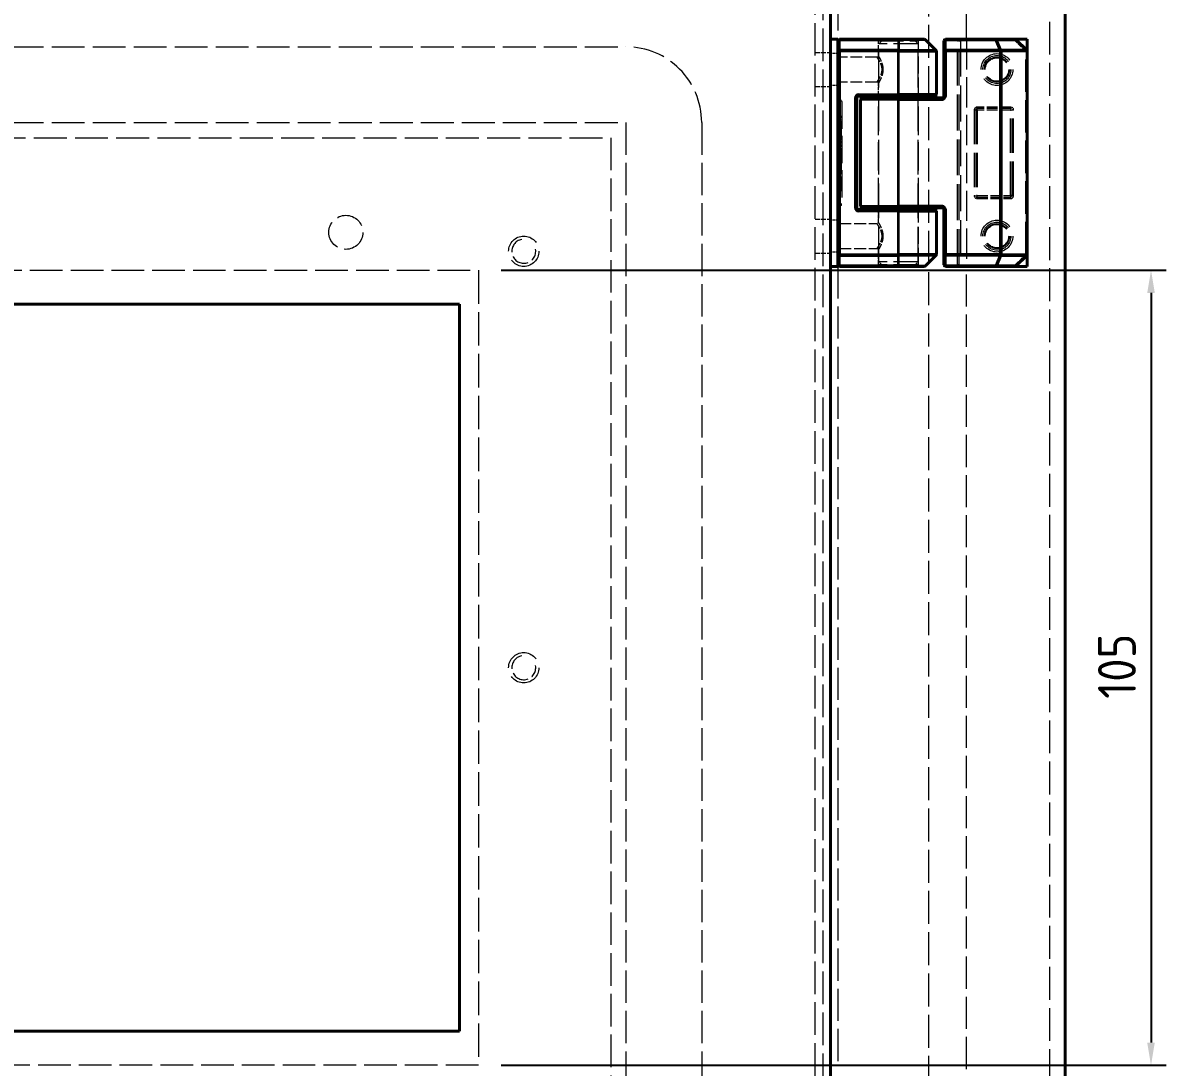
# Model space of a CAD drawing. Header units: millimetres. Extents: x 0 to 2523, y 0 to 1782.
# Drawn here: x 506.8 to 733.3, y 1407.5 to 1614.4 of the extents above; entities that cross this region are included whole.
import ezdxf

# ---------------------------------------------------------------- set-up
doc = ezdxf.new("R2010")
doc.units = ezdxf.units.MM
doc.header["$LTSCALE"] = 3
doc.linetypes.add('DASHED', pattern=[0.2067, 0.1654, -0.0413])
for name, color, linetype, lineweight in [('가려진 것(ISO)', 2, 'DASHED', 18), ('가려진 좁은 것(ISO)', 2, 'DASHED', 18), ('가시적인 것(ISO)', 3, 'Continuous', 40), ('가시적인 좁은 것(ISO)', 3, 'Continuous', 35), ('치수(ISO)', 2, 'Continuous', 25)]:
    doc.layers.add(name, color=color, linetype=linetype, lineweight=lineweight)
doc.styles.add('치수 텍스트_PSTEK_POSCO', font='isocp.shx')
doc.dimstyles.new('치수_PSTEK_POSCO', dxfattribs={"dimscale": 3, "dimtxt": 2.5, "dimasz": 1.5, "dimexe": 1, "dimexo": 1.5, "dimgap": 1, "dimtad": 1, "dimrnd": 1e-08, "dimdsep": 46, "dimtxsty": '치수 텍스트_PSTEK_POSCO', "dimcen": 0.09, "dimdle": 10, "dimclrd": 7, "dimclre": 7, "dimclrt": 2, "dimadec": 1, "dimazin": 2, "dimtfac": 1, "dimtmove": 0, "dimatfit": 3, "dimfxl": 0, "dimtolj": 1, "dimlwd": -1, "dimlwe": -1, "dimarcsym": 0})

# ---------------------------------------------------------------- blocks, each defined once
blk = doc.blocks.new('*D37')
at = {"layer": 'Defpoints', "color": 0, "transparency": 16777216}
for p in [(597.05, 1565.36), (597.05, 1407.86), (730.33, 1407.86)]:
    blk.add_point(p, dxfattribs=at)
at = {"layer": '치수(ISO)', "color": 7, "transparency": 16777216}
for p, q in [((601.55, 1565.36), (733.33, 1565.36)), ((730.33, 1560.86), (730.33, 1412.36)), ((601.55, 1407.86), (733.33, 1407.86))]:
    blk.add_line(p, q, dxfattribs=at)
for points in [[(729.58, 1560.86), (731.08, 1560.86), (730.33, 1565.36)], [(729.58, 1412.36), (731.08, 1412.36), (730.33, 1407.86)]]:
    blk.add_solid(points, dxfattribs=at)
at = {"layer": '치수(ISO)', "color": 2, "transparency": 16777216, "insert": (723.58, 1480.45), "char_height": 7.5, "attachment_point": 4, "rotation": 90, "style": '치수 텍스트_PSTEK_POSCO'}
blk.add_mtext('\\A1;105', dxfattribs=at)
blk = doc.blocks.new('*D38')
at = {"layer": 'Defpoints', "color": 0, "transparency": 16777216}
for p in [(282.05, 1407.86), (597.05, 1407.86), (282.05, 1272.14)]:
    blk.add_point(p, dxfattribs=at)
at = {"layer": '치수(ISO)', "color": 7, "transparency": 16777216}
for p, q in [((282.05, 1403.36), (282.05, 1269.14)), ((597.05, 1403.36), (597.05, 1269.14)), ((592.55, 1272.14), (286.55, 1272.14))]:
    blk.add_line(p, q, dxfattribs=at)
for points in [[(286.55, 1272.89), (286.55, 1271.39), (282.05, 1272.14)], [(592.55, 1272.89), (592.55, 1271.39), (597.05, 1272.14)]]:
    blk.add_solid(points, dxfattribs=at)
at = {"layer": '치수(ISO)', "color": 2, "transparency": 16777216, "insert": (433.45, 1278.89), "char_height": 7.5, "attachment_point": 4, "style": '치수 텍스트_PSTEK_POSCO'}
blk.add_mtext('\\A1;210', dxfattribs=at)

msp = doc.modelspace()

# ---------------------------------------------------------------- linework, layer by layer
at = {"layer": '가려진 것(ISO)', "ltscale": 13.177237}
msp.add_line((686.3013, 1305.1054), (686.3013, 1697.3232), dxfattribs=at)
at = {"layer": '가려진 것(ISO)', "ltscale": 12.776539}
msp.add_line((693.8013, 1611.1057), (693.8013, 1698.2558), dxfattribs=at)
at = {"layer": '가려진 것(ISO)', "ltscale": 13.762234}
msp.add_line((668.3013, 1687.9114), (668.3013, 1611.1057), dxfattribs=at)
at = {"layer": '가려진 것(ISO)', "ltscale": 13.098133}
msp.add_line((665.3013, 1686.3427), (665.3013, 1296.4794), dxfattribs=at)
at = {"layer": '가려진 것(ISO)', "ltscale": 13.129851}
msp.add_line((710.3013, 1314.9636), (710.3013, 1681.3455), dxfattribs=at)
at = {"layer": '가려진 것(ISO)', "ltscale": 13.035532}
msp.add_line((663.8013, 1341.1057), (663.8013, 1632.1057), dxfattribs=at)
at = {"layer": '가려진 것(ISO)', "ltscale": 1.856998}
msp.add_line((676.3263, 1607.8807), (676.3263, 1610.8057), dxfattribs=at)
at = {"layer": '가려진 것(ISO)', "ltscale": 0.673328}
for p, q in [((677.1513, 1610.9557), (676.4013, 1610.2057)), ((683.4513, 1610.9557), (684.2013, 1610.2057))]:
    msp.add_line(p, q, dxfattribs=at)
at = {"layer": '가려진 것(ISO)', "ltscale": 6.282838}
msp.add_line((683.4513, 1610.9557), (677.1513, 1610.9557), dxfattribs=at)
at = {"layer": '가려진 것(ISO)', "ltscale": 6.761573}
for p, q in [((684.2763, 1600.1557), (684.2763, 1610.8057)), ((684.2763, 1566.4057), (684.2763, 1577.0557))]:
    msp.add_line(p, q, dxfattribs=at)
at = {"layer": '가려진 것(ISO)', "ltscale": 14.320271}
msp.add_line((692.3013, 1566.4057), (692.3013, 1610.8057), dxfattribs=at)
at = {"layer": '가려진 것(ISO)', "ltscale": 12.094824}
msp.add_line((693.8013, 1611.1057), (693.8013, 1566.1057), dxfattribs=at)
at = {"layer": '가려진 것(ISO)', "ltscale": 13.10639}
for p, q in [((179.3013, 1609.6057), (626.3013, 1609.6057)), ((179.3013, 1594.6057), (626.3013, 1594.6057))]:
    msp.add_line(p, q, dxfattribs=at)
at = {"layer": '가려진 것(ISO)', "ltscale": 1.904597}
for p, q in [((663.8013, 1608.4807), (666.8013, 1608.4807)), ((663.8013, 1601.7307), (666.8013, 1601.7307)), ((663.8013, 1575.4807), (666.8013, 1575.4807)), ((663.8013, 1568.7307), (666.8013, 1568.7307))]:
    msp.add_line(p, q, dxfattribs=at)
at = {"layer": '가려진 것(ISO)', "ltscale": 9.879222}
for p, q in [((684.2013, 1610.2057), (676.4013, 1610.2057)), ((684.2013, 1567.0057), (676.4013, 1567.0057))]:
    msp.add_line(p, q, dxfattribs=at)
at = {"layer": '가려진 것(ISO)', "ltscale": 13.933224}
for p, q in [((676.4013, 1567.0057), (676.4013, 1610.2057)), ((684.2013, 1567.0057), (684.2013, 1610.2057))]:
    msp.add_line(p, q, dxfattribs=at)
at = {"layer": '가려진 것(ISO)', "ltscale": 0.952248}
for p, q in [((668.3013, 1608.2557), (666.8013, 1608.2557)), ((668.3013, 1601.9557), (666.8013, 1601.9557)), ((668.3013, 1575.2557), (666.8013, 1575.2557)), ((668.3013, 1568.9557), (666.8013, 1568.9557))]:
    msp.add_line(p, q, dxfattribs=at)
at = {"layer": '가려진 것(ISO)', "ltscale": 4.714087}
for p, q in [((676.0264, 1607.5807), (668.6013, 1607.5807)), ((676.0264, 1602.6307), (668.6013, 1602.6307))]:
    msp.add_line(p, q, dxfattribs=at)
at = {"layer": '가려진 것(ISO)', "ltscale": 1.380822}
msp.add_line((676.3263, 1600.1557), (676.3263, 1602.3307), dxfattribs=at)
at = {"layer": '가려진 것(ISO)', "ltscale": 0.095135}
for p, q in [((668.6013, 1599.1057), (668.7513, 1599.1057)), ((668.6013, 1578.1057), (668.7513, 1578.1057))]:
    msp.add_line(p, q, dxfattribs=at)
at = {"layer": '가려진 것(ISO)', "ltscale": 10.965973}
msp.add_line((669.0513, 1598.8057), (669.0513, 1578.4057), dxfattribs=at)
at = {"layer": '가려진 것(ISO)', "ltscale": 11.369134}
for p, q in [((676.3263, 1578.0307), (676.3263, 1599.1807)), ((684.2763, 1578.0307), (684.2763, 1599.1807))]:
    msp.add_line(p, q, dxfattribs=at)
at = {"layer": '가려진 것(ISO)', "ltscale": 13.66715}
for p, q in [((695.6013, 1597.0807), (695.6013, 1580.1307)), ((702.8013, 1580.1307), (702.8013, 1597.0807))]:
    msp.add_line(p, q, dxfattribs=at)
at = {"layer": '가려진 것(ISO)', "ltscale": 4.190233}
for p, q in [((702.5013, 1597.3807), (695.9013, 1597.3807)), ((695.9013, 1579.8307), (702.5013, 1579.8307))]:
    msp.add_line(p, q, dxfattribs=at)
at = {"layer": '가려진 것(ISO)', "ltscale": 0.19037}
for p, q in [((669.0513, 1595.8057), (668.7513, 1595.8057)), ((669.0513, 1595.5245), (668.7513, 1595.5245)), ((669.0513, 1595.0557), (668.7513, 1595.0557)), ((669.0513, 1594.7745), (668.7513, 1594.7745)), ((669.0513, 1594.6807), (668.7513, 1594.6807)), ((669.0513, 1594.6338), (668.7513, 1594.6338)), ((669.0513, 1594.4932), (668.7513, 1594.4932)), ((669.0513, 1594.4463), (668.7513, 1594.4463)), ((669.0513, 1594.3995), (668.7513, 1594.3995)), ((669.0513, 1594.3526), (668.7513, 1594.3526)), ((669.0513, 1594.2588), (668.7513, 1594.2588)), ((669.0513, 1594.1182), (668.7513, 1594.1182)), ((669.0513, 1594.0713), (668.7513, 1594.0713)), ((669.0513, 1593.9307), (668.7513, 1593.9307)), ((669.0513, 1593.8838), (668.7513, 1593.8838)), ((669.0513, 1593.7432), (668.7513, 1593.7432)), ((669.0513, 1593.6963), (668.7513, 1593.6963)), ((669.0513, 1593.6495), (668.7513, 1593.6495)), ((669.0513, 1593.6026), (668.7513, 1593.6026)), ((669.0513, 1593.5557), (668.7513, 1593.5557)), ((669.0513, 1593.5088), (668.7513, 1593.5088)), ((669.0513, 1593.4151), (668.7513, 1593.4151)), ((669.0513, 1593.3682), (668.7513, 1593.3682)), ((669.0513, 1593.3213), (668.7513, 1593.3213)), ((669.0513, 1593.2745), (668.7513, 1593.2745)), ((669.0513, 1593.1807), (668.7513, 1593.1807)), ((669.0513, 1593.1338), (668.7513, 1593.1338)), ((669.0513, 1592.9463), (668.7513, 1592.9463)), ((669.0513, 1592.7588), (668.7513, 1592.7588)), ((669.0513, 1592.6651), (668.7513, 1592.6651)), ((669.0513, 1592.5713), (668.7513, 1592.5713)), ((669.0513, 1592.5245), (668.7513, 1592.5245)), ((669.0513, 1592.4307), (668.7513, 1592.4307)), ((669.0513, 1592.337), (668.7513, 1592.337)), ((669.0513, 1592.2901), (668.7513, 1592.2901)), ((669.0513, 1592.1963), (668.7513, 1592.1963)), ((669.0513, 1592.1495), (668.7513, 1592.1495)), ((669.0513, 1592.0557), (668.7513, 1592.0557)), ((669.0513, 1592.0088), (668.7513, 1592.0088)), ((669.0513, 1591.9151), (668.7513, 1591.9151)), ((669.0513, 1591.6338), (668.7513, 1591.6338)), ((669.0513, 1591.4463), (668.7513, 1591.4463)), ((669.0513, 1591.3526), (668.7513, 1591.3526)), ((669.0513, 1591.1651), (668.7513, 1591.1651)), ((669.0513, 1590.8838), (668.7513, 1590.8838)), ((669.0513, 1590.7901), (668.7513, 1590.7901)), ((669.0513, 1590.7432), (668.7513, 1590.7432)), ((669.0513, 1590.6026), (668.7513, 1590.6026)), ((669.0513, 1590.5088), (668.7513, 1590.5088)), ((669.0513, 1590.1338), (668.7513, 1590.1338)), ((669.0513, 1589.8526), (668.7513, 1589.8526)), ((669.0513, 1589.4776), (668.7513, 1589.4776)), ((669.0513, 1589.4307), (668.7513, 1589.4307)), ((669.0513, 1589.337), (668.7513, 1589.337)), ((669.0513, 1589.1963), (668.7513, 1589.1963)), ((669.0513, 1589.1495), (668.7513, 1589.1495)), ((669.0513, 1589.0557), (668.7513, 1589.0557)), ((669.0513, 1588.962), (668.7513, 1588.962)), ((669.0513, 1588.9151), (668.7513, 1588.9151)), ((669.0513, 1588.7276), (668.7513, 1588.7276)), ((669.0513, 1588.5401), (668.7513, 1588.5401)), ((669.0513, 1588.4932), (668.7513, 1588.4932)), ((669.0513, 1588.3995), (668.7513, 1588.3995)), ((669.0513, 1588.3526), (668.7513, 1588.3526)), ((669.0513, 1588.3057), (668.7513, 1588.3057)), ((669.0513, 1588.2588), (668.7513, 1588.2588)), ((669.0513, 1588.212), (668.7513, 1588.212)), ((669.0513, 1588.1651), (668.7513, 1588.1651)), ((669.0513, 1588.1182), (668.7513, 1588.1182)), ((669.0513, 1588.0245), (668.7513, 1588.0245)), ((669.0513, 1587.9776), (668.7513, 1587.9776)), ((669.0513, 1587.9307), (668.7513, 1587.9307)), ((669.0513, 1587.8838), (668.7513, 1587.8838)), ((669.0513, 1587.837), (668.7513, 1587.837)), ((669.0513, 1587.7901), (668.7513, 1587.7901)), ((669.0513, 1587.7432), (668.7513, 1587.7432)), ((669.0513, 1587.6495), (668.7513, 1587.6495)), ((669.0513, 1587.6026), (668.7513, 1587.6026)), ((669.0513, 1587.5557), (668.7513, 1587.5557)), ((669.0513, 1587.5088), (668.7513, 1587.5088)), ((669.0513, 1587.4151), (668.7513, 1587.4151)), ((669.0513, 1587.3682), (668.7513, 1587.3682)), ((669.0513, 1587.3213), (668.7513, 1587.3213)), ((669.0513, 1587.2745), (668.7513, 1587.2745)), ((669.0513, 1587.2276), (668.7513, 1587.2276)), ((669.0513, 1587.1807), (668.7513, 1587.1807)), ((669.0513, 1587.1338), (668.7513, 1587.1338)), ((669.0513, 1587.087), (668.7513, 1587.087)), ((669.0513, 1586.9932), (668.7513, 1586.9932)), ((669.0513, 1586.9463), (668.7513, 1586.9463)), ((669.0513, 1586.8995), (668.7513, 1586.8995)), ((669.0513, 1586.8526), (668.7513, 1586.8526)), ((669.0513, 1586.8057), (668.7513, 1586.8057)), ((669.0513, 1586.712), (668.7513, 1586.712)), ((669.0513, 1586.6651), (668.7513, 1586.6651)), ((669.0513, 1586.4776), (668.7513, 1586.4776)), ((669.0513, 1586.3838), (668.7513, 1586.3838)), ((669.0513, 1586.2901), (668.7513, 1586.2901)), ((669.0513, 1586.2432), (668.7513, 1586.2432)), ((669.0513, 1586.1963), (668.7513, 1586.1963)), ((669.0513, 1586.1495), (668.7513, 1586.1495)), ((669.0513, 1586.1026), (668.7513, 1586.1026)), ((669.0513, 1586.0557), (668.7513, 1586.0557)), ((669.0513, 1586.0088), (668.7513, 1586.0088)), ((669.0513, 1585.962), (668.7513, 1585.962)), ((669.0513, 1585.8682), (668.7513, 1585.8682)), ((669.0513, 1585.8213), (668.7513, 1585.8213)), ((669.0513, 1585.7745), (668.7513, 1585.7745)), ((669.0513, 1585.6807), (668.7513, 1585.6807)), ((669.0513, 1585.587), (668.7513, 1585.587)), ((669.0513, 1585.5401), (668.7513, 1585.5401)), ((669.0513, 1585.4932), (668.7513, 1585.4932)), ((669.0513, 1585.3057), (668.7513, 1585.3057)), ((669.0513, 1585.2588), (668.7513, 1585.2588)), ((669.0513, 1585.1651), (668.7513, 1585.1651)), ((669.0513, 1585.0713), (668.7513, 1585.0713)), ((669.0513, 1585.0245), (668.7513, 1585.0245)), ((669.0513, 1584.8838), (668.7513, 1584.8838)), ((669.0513, 1584.7901), (668.7513, 1584.7901)), ((669.0513, 1584.7432), (668.7513, 1584.7432)), ((669.0513, 1584.4151), (668.7513, 1584.4151)), ((669.0513, 1583.7588), (668.7513, 1583.7588)), ((669.0513, 1583.712), (668.7513, 1583.712)), ((669.0513, 1583.5713), (668.7513, 1583.5713)), ((669.0513, 1583.3838), (668.7513, 1583.3838)), ((669.0513, 1583.2901), (668.7513, 1583.2901)), ((669.0513, 1583.0557), (668.7513, 1583.0557)), ((669.0513, 1582.9151), (668.7513, 1582.9151)), ((669.0513, 1582.8682), (668.7513, 1582.8682)), ((669.0513, 1582.7745), (668.7513, 1582.7745)), ((669.0513, 1582.6338), (668.7513, 1582.6338)), ((669.0513, 1582.587), (668.7513, 1582.587)), ((669.0513, 1582.4932), (668.7513, 1582.4932)), ((669.0513, 1582.3995), (668.7513, 1582.3995)), ((669.0513, 1582.3526), (668.7513, 1582.3526)), ((669.0513, 1582.2588), (668.7513, 1582.2588)), ((669.0513, 1582.1651), (668.7513, 1582.1651)), ((669.0513, 1581.9776), (668.7513, 1581.9776)), ((669.0513, 1581.7901), (668.7513, 1581.7901)), ((669.0513, 1581.7432), (668.7513, 1581.7432)), ((669.0513, 1581.5557), (668.7513, 1581.5557)), ((669.0513, 1581.5088), (668.7513, 1581.5088)), ((669.0513, 1581.4151), (668.7513, 1581.4151)), ((669.0513, 1581.3682), (668.7513, 1581.3682)), ((669.0513, 1581.3213), (668.7513, 1581.3213)), ((669.0513, 1581.1338), (668.7513, 1581.1338)), ((669.0513, 1581.087), (668.7513, 1581.087))]:
    msp.add_line(p, q, dxfattribs=at)
at = {"layer": '가려진 것(ISO)', "ltscale": 12.901145}
for p, q in [((626.3013, 1594.6057), (626.3013, 1378.6057)), ((641.3013, 1594.6057), (641.3013, 1378.6057))]:
    msp.add_line(p, q, dxfattribs=at)
at = {"layer": '가려진 것(ISO)', "ltscale": 13.169919}
msp.add_line((182.3013, 1591.6057), (623.3013, 1591.6057), dxfattribs=at)
at = {"layer": '가려진 것(ISO)', "ltscale": 13.025194}
for p, q in [((623.3013, 1591.6057), (623.3013, 1381.6057)), ((282.0513, 1565.3557), (597.0513, 1565.3557)), ((597.0513, 1407.8557), (282.0513, 1407.8557))]:
    msp.add_line(p, q, dxfattribs=at)
at = {"layer": '가려진 것(ISO)', "ltscale": 1.380832}
msp.add_line((676.3263, 1574.8807), (676.3263, 1577.0557), dxfattribs=at)
at = {"layer": '가려진 것(ISO)', "ltscale": 4.71407}
msp.add_line((668.6013, 1574.5807), (676.0264, 1574.5807), dxfattribs=at)
at = {"layer": '가려진 것(ISO)', "ltscale": 4.714071}
msp.add_line((668.6013, 1569.6307), (676.0264, 1569.6307), dxfattribs=at)
at = {"layer": '가려진 것(ISO)', "ltscale": 1.857007}
msp.add_line((676.3263, 1566.4057), (676.3263, 1569.3308), dxfattribs=at)
at = {"layer": '가려진 것(ISO)', "ltscale": 13.367963}
msp.add_line((597.0513, 1565.3557), (597.0513, 1407.8557), dxfattribs=at)
at = {"layer": '가려진 것(ISO)', "ltscale": 12.820513}
for p, q in [((668.3013, 1566.1057), (668.3013, 1407.1057)), ((693.8013, 1407.1057), (693.8013, 1566.1057))]:
    msp.add_line(p, q, dxfattribs=at)
at = {"layer": '가려진 것(ISO)', "ltscale": 0.673329}
for p, q in [((677.1513, 1566.2557), (676.4013, 1567.0057)), ((683.4513, 1566.2557), (684.2013, 1567.0057))]:
    msp.add_line(p, q, dxfattribs=at)
at = {"layer": '가려진 것(ISO)', "ltscale": 6.282835}
msp.add_line((683.4513, 1566.2557), (677.1513, 1566.2557), dxfattribs=at)
at = {"layer": '가려진 것(ISO)', "ltscale": 15.958743}
for centre in [(699.8013, 1605.1057), (699.8013, 1572.1057)]:
    msp.add_circle(centre, 3.15, dxfattribs=at)
at = {"layer": '가려진 것(ISO)', "ltscale": 12.539013}
for centre in [(699.8013, 1605.1057), (699.8013, 1572.1057)]:
    msp.add_circle(centre, 2.475, dxfattribs=at)
at = {"layer": '가려진 것(ISO)', "ltscale": 11.399102}
msp.add_circle((570.8013, 1572.8557), 3.375, dxfattribs=at)
at = {"layer": '가려진 것(ISO)', "ltscale": 15.198803}
for centre in [(606.0513, 1569.1057), (606.0513, 1486.6057)]:
    msp.add_circle(centre, 3, dxfattribs=at)
at = {"layer": '가려진 것(ISO)', "ltscale": 0.299089}
for centre, start, end in [((676.0263, 1610.8057), 0, 90), ((684.5763, 1610.8057), 90, 180), ((692.6013, 1610.8057), 90, 180), ((668.6013, 1607.8807), 180, 270), ((668.6013, 1602.3307), 90, 180), ((668.6013, 1599.4057), 180, 270), ((676.0263, 1600.1557), 270, 0), ((676.0263, 1599.1807), 0, 90), ((684.5763, 1600.1557), 180, 270), ((684.5763, 1599.1807), 90, 180), ((668.7513, 1598.8057), 0, 90), ((695.9013, 1597.0807), 90, 180), ((702.5013, 1597.0807), 0, 90), ((695.9013, 1580.1307), 180, 270), ((702.5013, 1580.1307), 270, 0), ((668.6013, 1577.8057), 90, 180), ((668.7513, 1578.4057), 270, 0), ((676.0263, 1578.0307), 270, 0), ((676.0263, 1577.0557), 0, 90), ((684.5763, 1578.0307), 180, 270), ((684.5763, 1577.0557), 90, 180), ((668.6013, 1574.8807), 180, 270), ((668.6013, 1569.3307), 90, 180), ((676.0263, 1566.4057), 270, 0), ((684.5763, 1566.4057), 180, 270), ((692.6013, 1566.4057), 180, 270)]:
    msp.add_arc(centre, 0.3, start, end, dxfattribs=at)
at = {"layer": '가려진 것(ISO)', "ltscale": 12.665669}
msp.add_arc((626.3013, 1594.6057), 15, 0, 90, dxfattribs=at)
at = {"layer": '가려진 것(ISO)', "ltscale": 7.099656}
for centre in [(606.0513, 1569.1057), (606.0513, 1486.6057), (606.0513, 1486.6057)]:
    msp.add_arc(centre, 2.373, 100, 10, dxfattribs=at)
at = {"layer": '가려진 것(ISO)', "ltscale": 0.299074}
msp.add_open_spline([(676.0263, 1607.5807), (676.0584, 1607.5807), (676.0909, 1607.586), (676.1516, 1607.6063), (676.1805, 1607.6214), (676.2315, 1607.6596), (676.2542, 1607.6831), (676.2907, 1607.7354), (676.3048, 1607.7648), (676.3221, 1607.8229), (676.3263, 1607.852), (676.3263, 1607.8807)], degree=3, knots=[0, 0, 0, 0, 0.006421037, 0.006421037, 0.0127920387, 0.0127920387, 0.0191648297, 0.0191648297, 0.025537558, 0.025537558, 0.0312860612, 0.0312860612, 0.0312860612, 0.0312860612], dxfattribs=at)
at = {"layer": '가려진 것(ISO)'}
for points in [[(676.0263, 1602.6307), (676.0263, 1602.6307), (676.0263, 1602.6307), (676.0263, 1602.6307)], [(676.3263, 1602.3307), (676.3263, 1602.3307), (676.3263, 1602.3307), (676.3263, 1602.3307)], [(676.0263, 1569.6307), (676.0263, 1569.6307), (676.0263, 1569.6307), (676.0263, 1569.6307)]]:
    msp.add_open_spline(points, degree=3, dxfattribs=at)
at = {"layer": '가려진 것(ISO)', "ltscale": 0.299076}
msp.add_open_spline([(676.3263, 1602.3307), (676.3263, 1602.3628), (676.321, 1602.3953), (676.3007, 1602.456), (676.2856, 1602.4849), (676.2474, 1602.536), (676.2239, 1602.5587), (676.1716, 1602.5951), (676.1422, 1602.6093), (676.0841, 1602.6265), (676.055, 1602.6307), (676.0263, 1602.6307)], degree=3, knots=[0, 0, 0, 0, 0.0064210381, 0.0064210381, 0.0127920403, 0.0127920403, 0.0191648304, 0.0191648304, 0.0255375569, 0.0255375569, 0.0312862255, 0.0312862255, 0.0312862255, 0.0312862255], dxfattribs=at)
at = {"layer": '가려진 것(ISO)', "ltscale": 0.299082}
msp.add_open_spline([(676.0263, 1574.5807), (676.0584, 1574.5807), (676.0909, 1574.586), (676.1516, 1574.6063), (676.1805, 1574.6214), (676.2315, 1574.6596), (676.2542, 1574.6831), (676.2907, 1574.7354), (676.3048, 1574.7648), (676.3221, 1574.8229), (676.3263, 1574.852), (676.3263, 1574.8807)], degree=3, knots=[0, 0, 0, 0, 0.0064210258, 0.0064210258, 0.0127920248, 0.0127920248, 0.019164823, 0.019164823, 0.0255375638, 0.0255375638, 0.0312868579, 0.0312868579, 0.0312868579, 0.0312868579], dxfattribs=at)
at = {"layer": '가려진 것(ISO)', "ltscale": 0.299079}
msp.add_open_spline([(676.3263, 1569.3307), (676.3263, 1569.3628), (676.321, 1569.3953), (676.3007, 1569.456), (676.2856, 1569.4849), (676.2474, 1569.536), (676.2239, 1569.5587), (676.1716, 1569.5951), (676.1422, 1569.6093), (676.0841, 1569.6265), (676.055, 1569.6307), (676.0263, 1569.6307)], degree=3, knots=[0, 0, 0, 0, 0.0064210313, 0.0064210313, 0.0127920334, 0.0127920334, 0.0191648315, 0.0191648315, 0.0255375666, 0.0255375666, 0.0312865551, 0.0312865551, 0.0312865551, 0.0312865551], dxfattribs=at)
at = {"layer": '가려진 것(ISO)', "ltscale": 2.57844e-05}
msp.add_open_spline([(676.3263, 1569.3307), (676.3263, 1569.3307), (676.3263, 1569.3307), (676.3263, 1569.3307)], degree=3, dxfattribs=at)
at = {"layer": '가려진 좁은 것(ISO)', "ltscale": 10.069207}
for p, q in [((676.3263, 1610.8057), (684.2763, 1610.8057)), ((684.2763, 1566.4057), (676.3263, 1566.4057))]:
    msp.add_line(p, q, dxfattribs=at)
at = {"layer": '가려진 좁은 것(ISO)', "ltscale": 0.299089}
for p, q in [((689.6013, 1610.8057), (689.3013, 1610.8057)), ((692.0013, 1610.8057), (692.0013, 1611.1057)), ((692.0013, 1610.8057), (692.3013, 1610.8057)), ((692.3013, 1610.8057), (692.6013, 1610.8057)), ((692.6013, 1611.1057), (692.6013, 1610.8057)), ((703.427, 1611.1057), (703.427, 1610.8057)), ((703.6392, 1611.0179), (703.427, 1610.8057)), ((705.7134, 1608.9436), (705.5013, 1608.7315)), ((668.6013, 1598.8057), (668.3013, 1598.8057)), ((668.7513, 1599.1057), (668.7513, 1598.8057)), ((668.7513, 1598.8057), (669.0513, 1598.8057)), ((695.6013, 1597.0807), (695.3013, 1597.0807)), ((695.6013, 1597.0807), (695.9013, 1597.0807)), ((695.9013, 1597.6807), (695.9013, 1597.3807)), ((695.9013, 1597.0807), (695.9013, 1597.3807)), ((702.5013, 1597.3807), (702.5013, 1597.6807)), ((702.5013, 1597.3807), (702.5013, 1597.0807)), ((702.5013, 1597.0807), (702.8013, 1597.0807)), ((703.1013, 1597.0807), (702.8013, 1597.0807)), ((695.3013, 1580.1307), (695.6013, 1580.1307)), ((695.9013, 1580.1307), (695.6013, 1580.1307)), ((695.9013, 1579.8307), (695.9013, 1580.1307)), ((695.9013, 1579.8307), (695.9013, 1579.5307)), ((702.5013, 1580.1307), (702.5013, 1579.8307)), ((702.8013, 1580.1307), (702.5013, 1580.1307)), ((702.5013, 1579.5307), (702.5013, 1579.8307)), ((702.8013, 1580.1307), (703.1013, 1580.1307)), ((668.3013, 1578.4057), (668.6013, 1578.4057)), ((668.7513, 1578.4057), (668.7513, 1578.1057)), ((669.0513, 1578.4057), (668.7513, 1578.4057)), ((705.7134, 1568.2679), (705.5013, 1568.48)), ((689.3013, 1566.4057), (689.6013, 1566.4057)), ((692.0013, 1566.1057), (692.0013, 1566.4057)), ((692.3013, 1566.4057), (692.0013, 1566.4057)), ((692.3013, 1566.4057), (692.6013, 1566.4057)), ((692.6013, 1566.4057), (692.6013, 1566.1057)), ((703.427, 1566.1057), (703.427, 1566.4057)), ((703.427, 1566.4057), (703.6392, 1566.1936))]:
    msp.add_line(p, q, dxfattribs=at)
at = {"layer": '가려진 좁은 것(ISO)', "ltscale": 1.523657}
for p, q in [((692.0013, 1610.8057), (689.6013, 1610.8057)), ((689.6013, 1566.4057), (692.0013, 1566.4057))]:
    msp.add_line(p, q, dxfattribs=at)
at = {"layer": '가려진 좁은 것(ISO)', "ltscale": 14.320271}
for p, q in [((692.0013, 1566.4057), (692.0013, 1610.8057)), ((692.6013, 1610.8057), (692.6013, 1566.4057))]:
    msp.add_line(p, q, dxfattribs=at)
at = {"layer": '가려진 좁은 것(ISO)', "ltscale": 6.873147}
for p, q in [((703.427, 1610.8057), (692.6013, 1610.8057)), ((692.6013, 1566.4057), (703.427, 1566.4057))]:
    msp.add_line(p, q, dxfattribs=at)
at = {"layer": '가려진 좁은 것(ISO)', "ltscale": 1.862346}
for p, q in [((705.5013, 1608.7315), (703.427, 1610.8057)), ((703.427, 1566.4057), (705.5013, 1568.48))]:
    msp.add_line(p, q, dxfattribs=at)
at = {"layer": '가려진 좁은 것(ISO)', "ltscale": 12.982252}
msp.add_line((705.5013, 1568.48), (705.5013, 1608.7315), dxfattribs=at)
at = {"layer": '가려진 좁은 것(ISO)', "ltscale": 0.095135}
for p, q in [((668.6013, 1598.8057), (668.7513, 1598.8057)), ((668.6013, 1578.4057), (668.7513, 1578.4057))]:
    msp.add_line(p, q, dxfattribs=at)
at = {"layer": '가려진 좁은 것(ISO)', "ltscale": 10.965973}
msp.add_line((668.7513, 1598.8057), (668.7513, 1578.4057), dxfattribs=at)
at = {"layer": '가려진 좁은 것(ISO)', "ltscale": 13.66715}
for p, q in [((695.3013, 1597.0807), (695.3013, 1580.1307)), ((695.9013, 1597.0807), (695.9013, 1580.1307)), ((702.5013, 1580.1307), (702.5013, 1597.0807)), ((703.1013, 1580.1307), (703.1013, 1597.0807))]:
    msp.add_line(p, q, dxfattribs=at)
at = {"layer": '가려진 좁은 것(ISO)', "ltscale": 4.190233}
for p, q in [((702.5013, 1597.6807), (695.9013, 1597.6807)), ((702.5013, 1597.0807), (695.9013, 1597.0807)), ((695.9013, 1580.1307), (702.5013, 1580.1307)), ((695.9013, 1579.5307), (702.5013, 1579.5307))]:
    msp.add_line(p, q, dxfattribs=at)
at = {"layer": '가려진 좁은 것(ISO)', "ltscale": 14.058893}
for centre in [(699.8013, 1605.1057), (699.8013, 1572.1057)]:
    msp.add_circle(centre, 2.775, dxfattribs=at)
at = {"layer": '가려진 좁은 것(ISO)', "ltscale": 11.801929}
for centre in [(699.8013, 1605.1057), (699.8013, 1572.1057)]:
    msp.add_circle(centre, 2.3295, dxfattribs=at)
at = {"layer": '가려진 좁은 것(ISO)', "ltscale": 0.164536}
for centre, start, end in [((677.0494, 1605.1057), 0.000011, 0.000011), ((677.0494, 1572.1057), 0.00005, 0.00005)]:
    msp.add_arc(centre, 0.3, start, end, dxfattribs=at)
at = {"layer": '가려진 좁은 것(ISO)', "ltscale": 0.598278}
for centre, start, end in [((695.9013, 1597.0807), 90, 180), ((702.5013, 1597.0807), 0, 90), ((695.9013, 1580.1307), 180, 270), ((702.5013, 1580.1307), 270, 0)]:
    msp.add_arc(centre, 0.6, start, end, dxfattribs=at)
at = {"layer": '가려진 좁은 것(ISO)', "ltscale": 2.570484}
msp.add_open_spline([(677.0494, 1605.1057), (677.0494, 1605.1716), (677.0469, 1605.2384), (677.0416, 1605.306), (677.0364, 1605.3736), (677.0284, 1605.442), (677.0179, 1605.5102), (677.0073, 1605.5784), (676.9942, 1605.6464), (676.9789, 1605.7128), (676.9636, 1605.7792), (676.9463, 1605.844), (676.9279, 1605.9058), (676.9095, 1605.9676), (676.8901, 1606.0263), (676.869, 1606.0849), (676.848, 1606.1435), (676.8254, 1606.202), (676.8, 1606.2632), (676.7745, 1606.3244), (676.7462, 1606.3883), (676.7157, 1606.4528), (676.6852, 1606.5174), (676.6526, 1606.5827), (676.6178, 1606.6487), (676.5831, 1606.7146), (676.5462, 1606.7813), (676.5077, 1606.8481), (676.4691, 1606.915), (676.4287, 1606.982), (676.3877, 1607.0478), (676.3467, 1607.1135), (676.3049, 1607.1781), (676.264, 1607.2398), (676.223, 1607.3014), (676.1827, 1607.3601), (676.1473, 1607.4109), (676.1119, 1607.4618), (676.0814, 1607.5045), (676.0604, 1607.5336), (676.0393, 1607.5628), (676.0277, 1607.5787), (676.0264, 1607.5805), (676.0263, 1607.5807), (676.0263, 1607.5807), (676.0263, 1607.5807)], degree=3, knots=[0, 0, 0, 0, 0.035714286, 0.035714286, 0.035714286, 0.071428571, 0.071428571, 0.071428571, 0.107142857, 0.107142857, 0.107142857, 0.142857143, 0.142857143, 0.142857143, 0.178571429, 0.178571429, 0.178571429, 0.214285714, 0.214285714, 0.214285714, 0.25, 0.25, 0.25, 0.285714286, 0.285714286, 0.285714286, 0.321428571, 0.321428571, 0.321428571, 0.357142857, 0.357142857, 0.357142857, 0.392857143, 0.392857143, 0.392857143, 0.428571429, 0.428571429, 0.428571429, 0.464285714, 0.464285714, 0.464285714, 0.5, 0.5, 0.5, 0.502303722, 0.502303722, 0.502303722, 0.502303722], dxfattribs=at)
at = {"layer": '가려진 좁은 것(ISO)', "ltscale": 2.753332}
msp.add_open_spline([(677.2776, 1605.1057), (677.2776, 1605.1797), (677.2752, 1605.2544), (677.2704, 1605.3301), (677.2655, 1605.4058), (677.2581, 1605.4827), (677.2483, 1605.5591), (677.2385, 1605.6356), (677.2263, 1605.7118), (677.2121, 1605.7862), (677.1979, 1605.8607), (677.1818, 1605.9334), (677.1647, 1606.0027), (677.1475, 1606.072), (677.1295, 1606.1378), (677.1099, 1606.2035), (677.0904, 1606.2692), (677.0694, 1606.3348), (677.0457, 1606.4034), (677.022, 1606.472), (676.9957, 1606.5436), (676.9674, 1606.616), (676.939, 1606.6884), (676.9087, 1606.7616), (676.8764, 1606.8356), (676.8441, 1606.9096), (676.8098, 1606.9843), (676.7739, 1607.0593), (676.738, 1607.1342), (676.7005, 1607.2094), (676.6624, 1607.2831), (676.6242, 1607.3569), (676.5854, 1607.4293), (676.5473, 1607.4984), (676.5092, 1607.5675), (676.4718, 1607.6335), (676.4388, 1607.6903), (676.4058, 1607.7472), (676.3775, 1607.7951), (676.358, 1607.8279), (676.3385, 1607.8607), (676.3276, 1607.8785), (676.3264, 1607.8805), (676.3263, 1607.8807), (676.3263, 1607.8807), (676.3263, 1607.8807)], degree=3, knots=[0, 0, 0, 0, 0.035714286, 0.035714286, 0.035714286, 0.071428571, 0.071428571, 0.071428571, 0.107142857, 0.107142857, 0.107142857, 0.142857143, 0.142857143, 0.142857143, 0.178571429, 0.178571429, 0.178571429, 0.214285714, 0.214285714, 0.214285714, 0.25, 0.25, 0.25, 0.285714286, 0.285714286, 0.285714286, 0.321428571, 0.321428571, 0.321428571, 0.357142857, 0.357142857, 0.357142857, 0.392857143, 0.392857143, 0.392857143, 0.428571429, 0.428571429, 0.428571429, 0.464285714, 0.464285714, 0.464285714, 0.5, 0.5, 0.5, 0.502295932, 0.502295932, 0.502295932, 0.502295932], dxfattribs=at)
at = {"layer": '가려진 좁은 것(ISO)', "ltscale": 2.570459}
msp.add_open_spline([(676.0263, 1602.6307), (676.0263, 1602.6307), (676.0351, 1602.6428), (676.0523, 1602.6666), (676.0709, 1602.6923), (676.0995, 1602.7321), (676.1338, 1602.7811), (676.168, 1602.8301), (676.2081, 1602.888), (676.2493, 1602.9497), (676.2905, 1603.0113), (676.3329, 1603.0764), (676.3747, 1603.1429), (676.4165, 1603.2094), (676.4576, 1603.2772), (676.4971, 1603.3451), (676.5366, 1603.413), (676.5744, 1603.4808), (676.61, 1603.5479), (676.6456, 1603.6151), (676.6791, 1603.6816), (676.7104, 1603.7473), (676.7416, 1603.8131), (676.7706, 1603.8781), (676.7969, 1603.9408), (676.8231, 1604.0034), (676.8464, 1604.0637), (676.8679, 1604.1233), (676.8893, 1604.1828), (676.9088, 1604.2415), (676.9271, 1604.3029), (676.9454, 1604.3643), (676.9626, 1604.4283), (676.9779, 1604.4945), (676.9932, 1604.5606), (677.0066, 1604.629), (677.0173, 1604.6977), (677.0281, 1604.7663), (677.0361, 1604.8354), (677.0415, 1604.9035), (677.0468, 1604.9717), (677.0494, 1605.0391), (677.0494, 1605.1057)], degree=3, knots=[0.502666002, 0.502666002, 0.502666002, 0.502666002, 0.535714286, 0.535714286, 0.535714286, 0.571428571, 0.571428571, 0.571428571, 0.607142857, 0.607142857, 0.607142857, 0.642857143, 0.642857143, 0.642857143, 0.678571429, 0.678571429, 0.678571429, 0.714285714, 0.714285714, 0.714285714, 0.75, 0.75, 0.75, 0.785714286, 0.785714286, 0.785714286, 0.821428571, 0.821428571, 0.821428571, 0.857142857, 0.857142857, 0.857142857, 0.892857143, 0.892857143, 0.892857143, 0.928571429, 0.928571429, 0.928571429, 0.964285714, 0.964285714, 0.964285714, 1, 1, 1, 1], dxfattribs=at)
at = {"layer": '가려진 좁은 것(ISO)', "ltscale": 2.7533}
msp.add_open_spline([(676.3263, 1602.3307), (676.3263, 1602.3307), (676.3345, 1602.3442), (676.3505, 1602.371), (676.3677, 1602.4), (676.3943, 1602.4445), (676.4262, 1602.4994), (676.4582, 1602.5542), (676.4953, 1602.6193), (676.5337, 1602.6884), (676.572, 1602.7574), (676.6114, 1602.8305), (676.6502, 1602.905), (676.6891, 1602.9796), (676.7274, 1603.0557), (676.7641, 1603.1317), (676.8008, 1603.2078), (676.8359, 1603.2839), (676.8691, 1603.3592), (676.9022, 1603.4345), (676.9333, 1603.509), (676.9624, 1603.5827), (676.9914, 1603.6564), (677.0184, 1603.7294), (677.0428, 1603.7996), (677.0672, 1603.8699), (677.0889, 1603.9375), (677.1088, 1604.0042), (677.1287, 1604.071), (677.1468, 1604.1368), (677.1639, 1604.2057), (677.1809, 1604.2745), (677.1969, 1604.3463), (677.2112, 1604.4205), (677.2254, 1604.4947), (677.2378, 1604.5713), (677.2478, 1604.6483), (677.2578, 1604.7253), (677.2653, 1604.8027), (677.2702, 1604.8791), (677.2752, 1604.9555), (677.2776, 1605.0309), (677.2776, 1605.1057)], degree=3, knots=[0.502658788, 0.502658788, 0.502658788, 0.502658788, 0.535714286, 0.535714286, 0.535714286, 0.571428571, 0.571428571, 0.571428571, 0.607142857, 0.607142857, 0.607142857, 0.642857143, 0.642857143, 0.642857143, 0.678571429, 0.678571429, 0.678571429, 0.714285714, 0.714285714, 0.714285714, 0.75, 0.75, 0.75, 0.785714286, 0.785714286, 0.785714286, 0.821428571, 0.821428571, 0.821428571, 0.857142857, 0.857142857, 0.857142857, 0.892857143, 0.892857143, 0.892857143, 0.928571429, 0.928571429, 0.928571429, 0.964285714, 0.964285714, 0.964285714, 1, 1, 1, 1], dxfattribs=at)
at = {"layer": '가려진 좁은 것(ISO)', "ltscale": 2.570483}
msp.add_open_spline([(677.0494, 1572.1057), (677.0494, 1572.1727), (677.0468, 1572.2404), (677.0414, 1572.3089), (677.036, 1572.3775), (677.0278, 1572.4469), (677.017, 1572.5159), (677.0062, 1572.5849), (676.9926, 1572.6536), (676.9772, 1572.7201), (676.9618, 1572.7865), (676.9444, 1572.8508), (676.9259, 1572.9123), (676.9075, 1572.9739), (676.8878, 1573.0329), (676.8662, 1573.0927), (676.8446, 1573.1526), (676.821, 1573.2133), (676.7945, 1573.2763), (676.768, 1573.3393), (676.7387, 1573.4047), (676.7072, 1573.4707), (676.6757, 1573.5368), (676.6419, 1573.6036), (676.606, 1573.671), (676.5701, 1573.7385), (676.532, 1573.8066), (676.4923, 1573.8747), (676.4525, 1573.9428), (676.4111, 1574.0108), (676.3691, 1574.0774), (676.3271, 1574.144), (676.2846, 1574.2091), (676.2434, 1574.2706), (676.2022, 1574.332), (676.1623, 1574.3896), (676.1286, 1574.4377), (676.0948, 1574.4859), (676.0671, 1574.5244), (676.0495, 1574.5488), (676.0341, 1574.57), (676.0263, 1574.5807), (676.0263, 1574.5807)], degree=3, knots=[0, 0, 0, 0, 0.035714286, 0.035714286, 0.035714286, 0.071428571, 0.071428571, 0.071428571, 0.107142857, 0.107142857, 0.107142857, 0.142857143, 0.142857143, 0.142857143, 0.178571429, 0.178571429, 0.178571429, 0.214285714, 0.214285714, 0.214285714, 0.25, 0.25, 0.25, 0.285714286, 0.285714286, 0.285714286, 0.321428571, 0.321428571, 0.321428571, 0.357142857, 0.357142857, 0.357142857, 0.392857143, 0.392857143, 0.392857143, 0.428571429, 0.428571429, 0.428571429, 0.464285714, 0.464285714, 0.464285714, 0.495418369, 0.495418369, 0.495418369, 0.495418369], dxfattribs=at)
at = {"layer": '가려진 좁은 것(ISO)', "ltscale": 2.75333}
msp.add_open_spline([(677.2776, 1572.1057), (677.2776, 1572.1809), (677.2752, 1572.2567), (677.2702, 1572.3335), (677.2652, 1572.4103), (677.2576, 1572.4881), (677.2475, 1572.5655), (677.2374, 1572.6429), (677.2249, 1572.7199), (677.2105, 1572.7944), (677.1961, 1572.8689), (677.18, 1572.941), (677.1628, 1573.0101), (677.1456, 1573.0791), (677.1274, 1573.1452), (677.1073, 1573.2123), (677.0872, 1573.2794), (677.0652, 1573.3475), (677.0406, 1573.4181), (677.016, 1573.4888), (676.9888, 1573.5621), (676.9595, 1573.6361), (676.9301, 1573.7102), (676.8987, 1573.7851), (676.8653, 1573.8607), (676.8319, 1573.9363), (676.7965, 1574.0127), (676.7596, 1574.089), (676.7226, 1574.1654), (676.6841, 1574.2417), (676.6451, 1574.3164), (676.6061, 1574.391), (676.5665, 1574.464), (676.5282, 1574.5329), (676.4899, 1574.6018), (676.4529, 1574.6664), (676.4214, 1574.7204), (676.3899, 1574.7743), (676.3642, 1574.8174), (676.3478, 1574.8449), (676.3336, 1574.8688), (676.3263, 1574.8807), (676.3263, 1574.8807)], degree=3, knots=[0, 0, 0, 0, 0.035714286, 0.035714286, 0.035714286, 0.071428571, 0.071428571, 0.071428571, 0.107142857, 0.107142857, 0.107142857, 0.142857143, 0.142857143, 0.142857143, 0.178571429, 0.178571429, 0.178571429, 0.214285714, 0.214285714, 0.214285714, 0.25, 0.25, 0.25, 0.285714286, 0.285714286, 0.285714286, 0.321428571, 0.321428571, 0.321428571, 0.357142857, 0.357142857, 0.357142857, 0.392857143, 0.392857143, 0.392857143, 0.428571429, 0.428571429, 0.428571429, 0.464285714, 0.464285714, 0.464285714, 0.495426526, 0.495426526, 0.495426526, 0.495426526], dxfattribs=at)
at = {"layer": '가려진 좁은 것(ISO)', "ltscale": 2.570384}
msp.add_open_spline([(676.0263, 1569.6307), (676.0263, 1569.6307), (676.0264, 1569.6309), (676.0267, 1569.6313), (676.0291, 1569.6346), (676.0419, 1569.6522), (676.0639, 1569.6828), (676.086, 1569.7134), (676.1175, 1569.7574), (676.1533, 1569.8091), (676.1892, 1569.8609), (676.2296, 1569.9198), (676.2706, 1569.9817), (676.3115, 1570.0435), (676.3532, 1570.1081), (676.394, 1570.1738), (676.4348, 1570.2395), (676.4749, 1570.3064), (676.5132, 1570.373), (676.5516, 1570.4396), (676.5881, 1570.506), (676.6225, 1570.5717), (676.657, 1570.6374), (676.6893, 1570.7024), (676.7195, 1570.7667), (676.7497, 1570.8309), (676.7777, 1570.8944), (676.8029, 1570.9552), (676.828, 1571.016), (676.8503, 1571.0741), (676.8711, 1571.1323), (676.8919, 1571.1906), (676.9112, 1571.2491), (676.9294, 1571.3106), (676.9476, 1571.3721), (676.9647, 1571.4367), (676.9798, 1571.5027), (676.9949, 1571.5687), (677.0079, 1571.6361), (677.0183, 1571.7039), (677.0287, 1571.7716), (677.0366, 1571.8396), (677.0417, 1571.9067), (677.0469, 1571.9739), (677.0494, 1572.0402), (677.0494, 1572.1057)], degree=3, knots=[0.495788687, 0.495788687, 0.495788687, 0.495788687, 0.5, 0.5, 0.5, 0.535714286, 0.535714286, 0.535714286, 0.571428571, 0.571428571, 0.571428571, 0.607142857, 0.607142857, 0.607142857, 0.642857143, 0.642857143, 0.642857143, 0.678571429, 0.678571429, 0.678571429, 0.714285714, 0.714285714, 0.714285714, 0.75, 0.75, 0.75, 0.785714286, 0.785714286, 0.785714286, 0.821428571, 0.821428571, 0.821428571, 0.857142857, 0.857142857, 0.857142857, 0.892857143, 0.892857143, 0.892857143, 0.928571429, 0.928571429, 0.928571429, 0.964285714, 0.964285714, 0.964285714, 1, 1, 1, 1], dxfattribs=at)
at = {"layer": '가려진 좁은 것(ISO)', "ltscale": 2.753206}
msp.add_open_spline([(676.3263, 1569.3307), (676.3263, 1569.3307), (676.3264, 1569.3309), (676.3267, 1569.3314), (676.3289, 1569.3351), (676.3408, 1569.3546), (676.3613, 1569.3891), (676.3818, 1569.4235), (676.4109, 1569.4729), (676.4444, 1569.5308), (676.4779, 1569.5886), (676.5153, 1569.6549), (676.5534, 1569.7242), (676.5915, 1569.7936), (676.6303, 1569.866), (676.6682, 1569.9397), (676.7062, 1570.0134), (676.7435, 1570.0883), (676.7791, 1570.163), (676.8147, 1570.2377), (676.8487, 1570.3122), (676.8807, 1570.3858), (676.9128, 1570.4595), (676.9428, 1570.5324), (676.9709, 1570.6044), (676.9989, 1570.6765), (677.025, 1570.7477), (677.0484, 1570.8158), (677.0718, 1570.884), (677.0925, 1570.9491), (677.1119, 1571.0144), (677.1312, 1571.0798), (677.1491, 1571.1454), (677.166, 1571.2143), (677.183, 1571.2833), (677.1989, 1571.3557), (677.2129, 1571.4297), (677.2269, 1571.5037), (677.239, 1571.5793), (677.2487, 1571.6553), (677.2584, 1571.7312), (677.2657, 1571.8075), (677.2705, 1571.8827), (677.2753, 1571.958), (677.2776, 1572.0321), (677.2776, 1572.1057)], degree=3, knots=[0.495799361, 0.495799361, 0.495799361, 0.495799361, 0.5, 0.5, 0.5, 0.535714286, 0.535714286, 0.535714286, 0.571428571, 0.571428571, 0.571428571, 0.607142857, 0.607142857, 0.607142857, 0.642857143, 0.642857143, 0.642857143, 0.678571429, 0.678571429, 0.678571429, 0.714285714, 0.714285714, 0.714285714, 0.75, 0.75, 0.75, 0.785714286, 0.785714286, 0.785714286, 0.821428571, 0.821428571, 0.821428571, 0.857142857, 0.857142857, 0.857142857, 0.892857143, 0.892857143, 0.892857143, 0.928571429, 0.928571429, 0.928571429, 0.964285714, 0.964285714, 0.964285714, 1, 1, 1, 1], dxfattribs=at)
at = {"layer": '가시적인 것(ISO)'}
for p, q in [((713.3013, 1316.1959), (713.3013, 1678.271)), ((666.8013, 1338.1057), (666.8013, 1635.1057)), ((668.3013, 1611.1057), (666.8013, 1611.1057)), ((668.3013, 1611.1057), (668.3013, 1609.9315)), ((668.6013, 1611.1057), (680.3013, 1611.1057)), ((685.427, 1611.1057), (680.3013, 1611.1057)), ((685.6392, 1611.0179), (687.7134, 1608.9436)), ((689.3013, 1608.7315), (689.3013, 1610.8057)), ((689.6013, 1611.1057), (699.5678, 1611.1057)), ((699.5678, 1611.1057), (703.427, 1611.1057)), ((705.8013, 1611.1057), (703.427, 1611.1057)), ((705.7134, 1608.9436), (703.6392, 1611.0179)), ((705.8013, 1608.7315), (705.8013, 1611.1057)), ((668.3013, 1608.7315), (668.3013, 1609.9315)), ((668.3013, 1608.7315), (668.3013, 1568.48)), ((687.8013, 1600.1557), (687.8013, 1608.7315)), ((689.3013, 1608.7315), (689.3013, 1599.7807)), ((705.8013, 1608.7315), (705.8013, 1568.48)), ((672.0513, 1577.6557), (672.0513, 1599.5557)), ((672.3513, 1599.8557), (680.3013, 1599.8557)), ((680.3013, 1599.4807), (673.1013, 1599.4807)), ((687.5013, 1599.8557), (680.3013, 1599.8557)), ((680.3013, 1599.4807), (689.0013, 1599.4807)), ((672.8013, 1578.0307), (672.8013, 1599.1807)), ((680.3013, 1577.3557), (672.3513, 1577.3557)), ((673.1013, 1577.7307), (680.3013, 1577.7307)), ((689.0013, 1577.7307), (680.3013, 1577.7307)), ((680.3013, 1577.3557), (687.5013, 1577.3557)), ((687.8013, 1568.48), (687.8013, 1577.0557)), ((689.3013, 1577.4307), (689.3013, 1568.48)), ((668.3013, 1567.28), (668.3013, 1568.48)), ((685.6392, 1566.1936), (687.7134, 1568.2679)), ((689.3013, 1566.4057), (689.3013, 1568.48)), ((705.7134, 1568.2679), (703.6392, 1566.1936)), ((705.8013, 1566.1057), (705.8013, 1568.48)), ((668.3013, 1566.1057), (666.8013, 1566.1057)), ((668.3013, 1567.28), (668.3013, 1566.1057)), ((680.3013, 1566.1057), (668.6013, 1566.1057)), ((680.3013, 1566.1057), (685.427, 1566.1057)), ((699.5678, 1566.1057), (689.6013, 1566.1057)), ((703.427, 1566.1057), (699.5678, 1566.1057)), ((703.427, 1566.1057), (705.8013, 1566.1057)), ((285.8013, 1558.6057), (593.3013, 1558.6057)), ((593.3013, 1558.6057), (593.3013, 1414.6057)), ((593.3013, 1414.6057), (285.8013, 1414.6057))]:
    msp.add_line(p, q, dxfattribs=at)
for centre, start, end in [((668.6013, 1610.8057), 90, 180), ((685.427, 1610.8057), 44.99999, 90), ((689.6013, 1610.8057), 90, 180), ((703.427, 1610.8057), 45, 90), ((687.5013, 1608.7315), 0, 44.99999), ((705.5013, 1608.7315), 0, 45), ((672.3513, 1599.5557), 90, 180), ((673.1013, 1599.1807), 90, 180), ((687.5013, 1600.1557), 270, 0), ((689.0013, 1599.7807), 270, 0), ((672.3513, 1577.6557), 180, 270), ((673.1013, 1578.0307), 180, 270), ((687.5013, 1577.0557), 0, 90), ((689.0013, 1577.4307), 0, 90), ((687.5013, 1568.48), 315.00001, 0), ((705.5013, 1568.48), 315, 0), ((668.6013, 1566.4057), 180, 270), ((685.427, 1566.4057), 270, 315.00001), ((689.6013, 1566.4057), 180, 270), ((703.427, 1566.4057), 270, 315)]:
    msp.add_arc(centre, 0.3, start, end, dxfattribs=at)
at = {"layer": '가시적인 좁은 것(ISO)'}
for p, q in [((668.6013, 1611.1057), (668.6013, 1611.0179)), ((668.6013, 1608.9436), (668.6013, 1611.0179)), ((668.6013, 1611.0179), (680.3013, 1611.0179)), ((680.3013, 1611.0179), (680.3013, 1611.1057)), ((680.3013, 1611.0179), (680.3013, 1608.9436)), ((685.6392, 1611.0179), (680.3013, 1611.0179)), ((689.6013, 1611.1057), (689.6013, 1611.0179)), ((689.6013, 1608.9436), (689.6013, 1611.0179)), ((689.6013, 1611.0179), (699.5678, 1611.0179)), ((699.5678, 1611.0179), (699.5678, 1611.1057)), ((700.427, 1608.9436), (699.5678, 1611.0179)), ((700.577, 1608.9436), (699.7178, 1611.0179)), ((699.7178, 1611.0179), (703.577, 1611.0179)), ((705.6513, 1608.9436), (703.577, 1611.0179)), ((668.6013, 1608.7315), (668.3013, 1608.7315)), ((680.3013, 1608.9436), (668.6013, 1608.9436)), ((668.6013, 1608.9436), (668.6013, 1608.7315)), ((680.3013, 1608.7315), (668.6013, 1608.7315)), ((668.6013, 1608.7315), (668.6013, 1568.48)), ((680.3013, 1608.9436), (680.3013, 1608.7315)), ((680.3013, 1608.9436), (687.7134, 1608.9436)), ((680.3013, 1600.1557), (680.3013, 1608.7315)), ((680.3013, 1608.7315), (687.8013, 1608.7315)), ((689.6013, 1608.7315), (689.3013, 1608.7315)), ((689.6013, 1608.9436), (689.6013, 1608.7315)), ((700.427, 1608.9436), (689.6013, 1608.9436)), ((700.427, 1608.7315), (689.6013, 1608.7315)), ((689.6013, 1608.7315), (689.6013, 1599.7807)), ((700.427, 1608.9436), (700.427, 1608.7315)), ((700.427, 1608.7315), (700.427, 1568.48)), ((700.427, 1608.7315), (700.6392, 1608.7315)), ((705.6513, 1608.9436), (700.577, 1608.9436)), ((705.7134, 1608.7315), (700.6392, 1608.7315)), ((700.6392, 1608.7315), (700.6392, 1568.48)), ((705.7134, 1608.7315), (705.8013, 1608.7315)), ((705.7134, 1608.7315), (705.7134, 1568.48)), ((672.0513, 1599.5557), (671.7513, 1599.5557)), ((671.7513, 1577.6557), (671.7513, 1599.5557)), ((672.3513, 1600.1557), (672.3513, 1599.8557)), ((672.3513, 1600.1557), (680.3013, 1600.1557)), ((687.8013, 1600.1557), (680.3013, 1600.1557)), ((680.3013, 1599.8557), (680.3013, 1600.1557)), ((680.3013, 1599.1807), (680.3013, 1599.4807)), ((689.0013, 1599.1807), (689.0013, 1599.4807)), ((689.3013, 1599.7807), (689.6013, 1599.7807)), ((680.3013, 1599.1807), (672.8013, 1599.1807)), ((680.3013, 1599.1807), (689.0013, 1599.1807)), ((680.3013, 1578.0307), (680.3013, 1599.1807)), ((671.7513, 1577.6557), (672.0513, 1577.6557)), ((672.3513, 1577.3557), (672.3513, 1577.0557)), ((680.3013, 1577.0557), (672.3513, 1577.0557)), ((672.8013, 1578.0307), (680.3013, 1578.0307)), ((689.0013, 1578.0307), (680.3013, 1578.0307)), ((680.3013, 1578.0307), (680.3013, 1577.7307)), ((680.3013, 1577.3557), (680.3013, 1577.0557)), ((680.3013, 1568.48), (680.3013, 1577.0557)), ((680.3013, 1577.0557), (687.8013, 1577.0557)), ((689.0013, 1577.7307), (689.0013, 1578.0307)), ((689.6013, 1577.4307), (689.3013, 1577.4307)), ((689.6013, 1577.4307), (689.6013, 1568.48)), ((668.3013, 1568.48), (668.6013, 1568.48)), ((668.6013, 1568.48), (680.3013, 1568.48)), ((668.6013, 1568.48), (668.6013, 1568.2679)), ((668.6013, 1566.1936), (668.6013, 1568.2679)), ((668.6013, 1568.2679), (680.3013, 1568.2679)), ((680.3013, 1568.2679), (680.3013, 1568.48)), ((687.8013, 1568.48), (680.3013, 1568.48)), ((680.3013, 1566.1936), (680.3013, 1568.2679)), ((687.7134, 1568.2679), (680.3013, 1568.2679)), ((689.3013, 1568.48), (689.6013, 1568.48)), ((700.427, 1568.48), (689.6013, 1568.48)), ((689.6013, 1568.48), (689.6013, 1568.2679)), ((689.6013, 1566.1936), (689.6013, 1568.2679)), ((700.427, 1568.2679), (689.6013, 1568.2679)), ((700.427, 1568.2679), (699.5678, 1566.1936)), ((700.577, 1568.2679), (699.7178, 1566.1936)), ((700.6392, 1568.48), (700.427, 1568.48)), ((700.427, 1568.48), (700.427, 1568.2679)), ((700.577, 1568.2679), (705.6513, 1568.2679)), ((700.6392, 1568.48), (705.7134, 1568.48)), ((705.6513, 1568.2679), (703.577, 1566.1936)), ((705.8013, 1568.48), (705.7134, 1568.48)), ((668.6013, 1566.1936), (668.6013, 1566.1057)), ((680.3013, 1566.1936), (668.6013, 1566.1936)), ((680.3013, 1566.1936), (680.3013, 1566.1057)), ((680.3013, 1566.1936), (685.6392, 1566.1936)), ((699.5678, 1566.1936), (689.6013, 1566.1936)), ((689.6013, 1566.1936), (689.6013, 1566.1057)), ((699.5678, 1566.1057), (699.5678, 1566.1936)), ((703.577, 1566.1936), (699.7178, 1566.1936))]:
    msp.add_line(p, q, dxfattribs=at)
for centre, start, end in [((672.3513, 1599.5557), 90, 180), ((689.0013, 1599.7807), 270, 0), ((672.3513, 1577.6557), 180, 270), ((689.0013, 1577.4307), 0, 90)]:
    msp.add_arc(centre, 0.6, start, end, dxfattribs=at)
for centre, major_axis, ratio, start_param, end_param in [((668.6013, 1610.8057), (-0.3, 0), 0.70710678, 4.71238898, 6.28318531), ((689.6013, 1610.8057), (-0.3, 0), 0.70710678, 4.71238898, 6.28318531), ((699.5678, 1610.8057), (0, 0.3), 0.70710678, 5.49778714, 6.28318531), ((699.5678, 1610.8057), (0.2772, 0.1148), 0.67859834, 0.74875372, 1.29678212), ((703.427, 1610.8057), (0, 0.3), 0.70710678, 5.49778714, 6.28318531), ((703.427, 1610.8057), (0.2121, 0.2121), 0.28108464, 0, 0.54802841), ((668.6013, 1608.7315), (-0.3, 0), 0.70710678, 4.71238898, 6.28318531), ((689.6013, 1608.7315), (-0.3, 0), 0.70710678, 4.71238898, 6.28318531), ((700.427, 1608.7315), (0.2772, 0.1148), 0.67859834, 0.74875372, 1.29678212), ((700.427, 1608.7315), (0, -0.3), 0.70710678, 1.57079633, 2.35619449), ((705.5013, 1608.7315), (0.2121, 0.2121), 0.28108464, 0, 0.54802841), ((705.5013, 1608.7315), (0, 0.3), 0.70710678, 4.71238898, 5.49778714), ((668.6013, 1568.48), (-0.3, 0), 0.70710678, 0, 1.57079633), ((689.6013, 1568.48), (-0.3, 0), 0.70710678, 0, 1.57079633), ((700.427, 1568.48), (-0.2772, 0.1148), 0.67859834, 1.84481053, 2.39283894), ((700.427, 1568.48), (0, -0.3), 0.70710678, 0.78539816, 1.57079633), ((705.5013, 1568.48), (0, 0.3), 0.70710678, 3.92699082, 4.71238898), ((705.5013, 1568.48), (0.2121, -0.2121), 0.28108464, 5.7351569, 6.28318531), ((668.6013, 1566.4057), (-0.3, 0), 0.70710678, 0, 1.57079633), ((689.6013, 1566.4057), (-0.3, 0), 0.70710678, 0, 1.57079633), ((699.5678, 1566.4057), (-0.2772, 0.1148), 0.67859834, 1.84481053, 2.39283894), ((699.5678, 1566.4057), (0, -0.3), 0.70710678, 0, 0.78539816), ((703.427, 1566.4057), (0, -0.3), 0.70710678, 0, 0.78539816), ((703.427, 1566.4057), (0.2121, -0.2121), 0.28108464, 5.7351569, 6.28318531)]:
    msp.add_ellipse(centre, major_axis=major_axis, ratio=ratio, start_param=start_param, end_param=end_param, dxfattribs=at)

# ---------------------------------------------------------------- dimensions: what is measured, and where the dimension line sits
at = {"layer": '치수(ISO)', "color": 7}
for base, p1, p2, angle, picture, middle in [((730.3282, 1407.8557), (597.0513, 1565.3557), (597.0513, 1407.8557), 90, '*D37', (730.3282, 1486.6057)), ((282.0513, 1272.143), (597.0513, 1407.8557), (282.0513, 1407.8557), 180, '*D38', (439.5513, 1272.143))]:
    dim = msp.add_linear_dim(base=base, p1=p1, p2=p2, angle=angle, dimstyle='치수_PSTEK_POSCO', override={"dimdec": 2, "dimlfac": 0.666667, "dimtp": 0, "dimtm": 0, "dimtdec": 2, "dimtofl": 0, "dimatfit": 1}, dxfattribs=at)
    dim.commit()
    dim.dimension.update_dxf_attribs({"geometry": picture, "text_midpoint": middle, "dimtype": 160})

doc.saveas('drawing.dxf')
